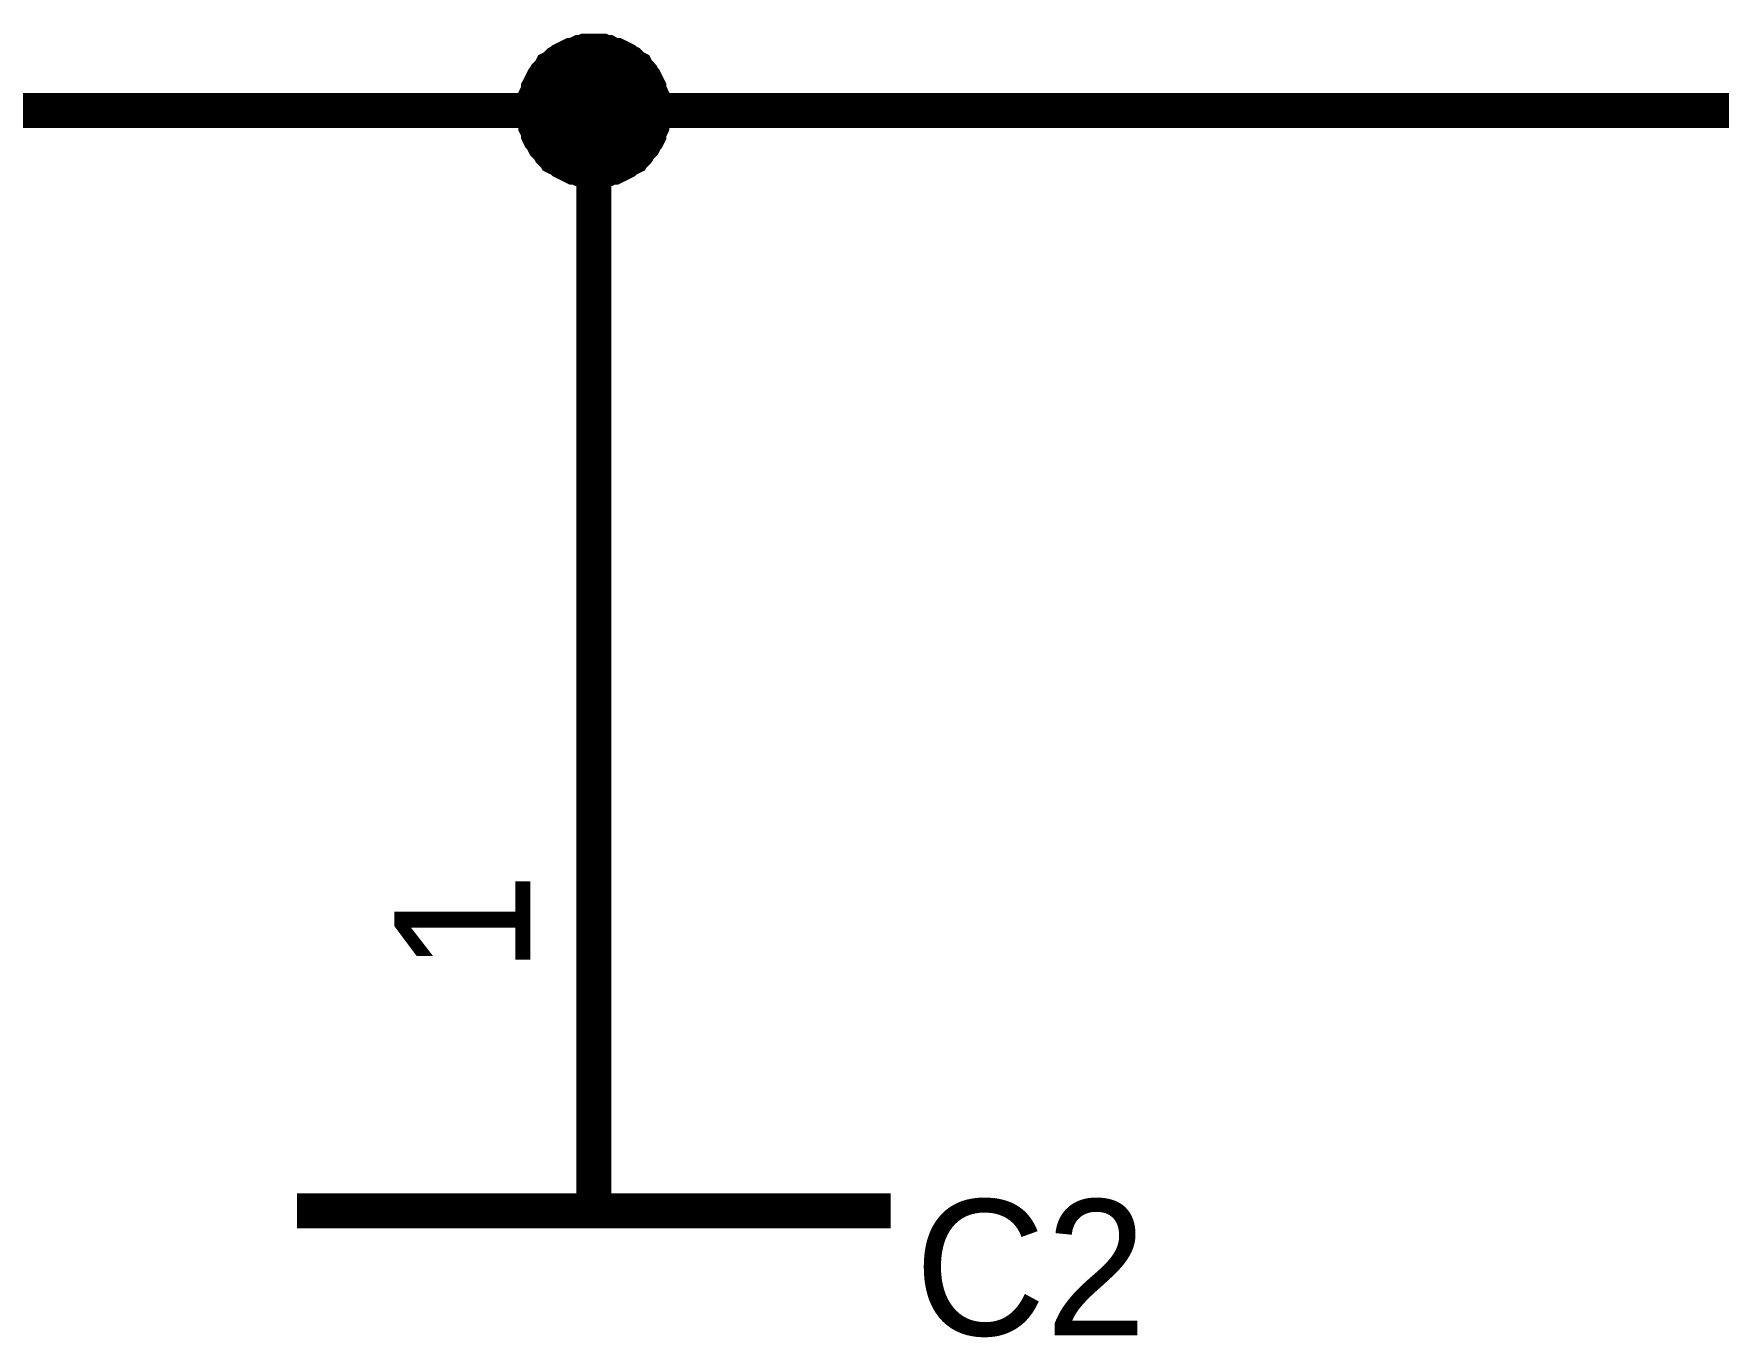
# Model space of a CAD drawing. Header units: inches. Extents: x 0 to 9.5, y -0.61 to 7.51.
# Drawn here: x 4.012 to 4.579, y 5.687 to 6.126 of the extents above; entities that cross this region are included whole.
import ezdxf

# ---------------------------------------------------------------- set-up
doc = ezdxf.new("R2010")
doc.units = ezdxf.units.IN
doc.header["$MEASUREMENT"] = 0
doc.layers.add('Sheet', color=255, linetype='Continuous')

msp = doc.modelspace()

# ---------------------------------------------------------------- linework, layer by layer
at = {"layer": 'Sheet'}
for points, const_width in [([(4.18051, 6.09994), (4.18051, 6.10089), (4.18051, 6.10184), (4.18051, 6.10279), (4.18099, 6.10374), (4.18099, 6.1047), (4.18147, 6.10565), (4.18194, 6.1066), (4.18194, 6.10755), (4.18242, 6.1085), (4.18289, 6.10945), (4.18337, 6.11041), (4.18384, 6.11088), (4.18432, 6.11183), (4.18527, 6.11279), (4.18575, 6.11326), (4.18622, 6.11421), (4.18717, 6.11469), (4.18765, 6.11516), (4.1886, 6.11612), (4.18955, 6.11659), (4.19003, 6.11707), (4.19098, 6.11754), (4.19193, 6.11802), (4.19288, 6.1185), (4.19384, 6.1185), (4.19479, 6.11897), (4.19574, 6.11945), (4.19669, 6.11945), (4.19764, 6.11992), (4.19859, 6.11992), (4.19954, 6.11992), (4.2005, 6.11992)], 0.0118), ([(4.18051, 6.09994), (4.18051, 6.10089), (4.18051, 6.10184), (4.18051, 6.10279), (4.18099, 6.10374), (4.18099, 6.1047), (4.18147, 6.10565), (4.18194, 6.1066), (4.18194, 6.10755), (4.18242, 6.1085), (4.18289, 6.10945), (4.18337, 6.11041), (4.18384, 6.11088), (4.18432, 6.11183), (4.18527, 6.11279), (4.18575, 6.11326), (4.18622, 6.11421), (4.18717, 6.11469), (4.18765, 6.11516), (4.1886, 6.11612), (4.18955, 6.11659), (4.19003, 6.11707), (4.19098, 6.11754), (4.19193, 6.11802), (4.19288, 6.1185), (4.19384, 6.1185), (4.19479, 6.11897), (4.19574, 6.11945), (4.19669, 6.11945), (4.19764, 6.11992), (4.19859, 6.11992), (4.19954, 6.11992), (4.2005, 6.11992)], 0.0118), ([(4.18051, 6.09994), (4.18051, 6.10089), (4.18051, 6.10184), (4.18051, 6.10279), (4.18099, 6.10374), (4.18099, 6.1047), (4.18147, 6.10565), (4.18194, 6.1066), (4.18194, 6.10755), (4.18242, 6.1085), (4.18289, 6.10945), (4.18337, 6.11041), (4.18384, 6.11088), (4.18432, 6.11183), (4.18527, 6.11279), (4.18575, 6.11326), (4.18622, 6.11421), (4.18717, 6.11469), (4.18765, 6.11516), (4.1886, 6.11612), (4.18955, 6.11659), (4.19003, 6.11707), (4.19098, 6.11754), (4.19193, 6.11802), (4.19288, 6.1185), (4.19384, 6.1185), (4.19479, 6.11897), (4.19574, 6.11945), (4.19669, 6.11945), (4.19764, 6.11992), (4.19859, 6.11992), (4.19954, 6.11992), (4.2005, 6.11992)], 0.0118), ([(4.18051, 6.09994), (4.18051, 6.10089), (4.18051, 6.10184), (4.18051, 6.10279), (4.18099, 6.10374), (4.18099, 6.1047), (4.18147, 6.10565), (4.18194, 6.1066), (4.18194, 6.10755), (4.18242, 6.1085), (4.18289, 6.10945), (4.18337, 6.11041), (4.18384, 6.11088), (4.18432, 6.11183), (4.18527, 6.11279), (4.18575, 6.11326), (4.18622, 6.11421), (4.18717, 6.11469), (4.18765, 6.11516), (4.1886, 6.11612), (4.18955, 6.11659), (4.19003, 6.11707), (4.19098, 6.11754), (4.19193, 6.11802), (4.19288, 6.1185), (4.19384, 6.1185), (4.19479, 6.11897), (4.19574, 6.11945), (4.19669, 6.11945), (4.19764, 6.11992), (4.19859, 6.11992), (4.19954, 6.11992), (4.2005, 6.11992)], 0.0118), ([(4.2005, 6.11992), (4.2005, 6.11992)], 0.0118), ([(4.2005, 6.11992), (4.20145, 6.11992), (4.2024, 6.11992), (4.20335, 6.11992), (4.2043, 6.11945), (4.20525, 6.11945), (4.2062, 6.11897), (4.20716, 6.1185), (4.20811, 6.1185), (4.20906, 6.11802), (4.21001, 6.11754), (4.21096, 6.11707), (4.21144, 6.11659), (4.21239, 6.11612), (4.21334, 6.11516), (4.21382, 6.11469), (4.21477, 6.11421), (4.21524, 6.11326), (4.21572, 6.11279), (4.21667, 6.11183), (4.21715, 6.11088), (4.21762, 6.11041), (4.2181, 6.10945), (4.21857, 6.1085), (4.21905, 6.10755), (4.21905, 6.1066), (4.21953, 6.10565), (4.22, 6.1047), (4.22, 6.10374), (4.22048, 6.10279), (4.22048, 6.10184), (4.22048, 6.10089), (4.22048, 6.09994)], 0.0118), ([(4.2005, 6.11992), (4.2005, 6.11992)], 0.0118), ([(4.2005, 6.11992), (4.20145, 6.11992), (4.2024, 6.11992), (4.20335, 6.11992), (4.2043, 6.11945), (4.20525, 6.11945), (4.2062, 6.11897), (4.20716, 6.1185), (4.20811, 6.1185), (4.20906, 6.11802), (4.21001, 6.11754), (4.21096, 6.11707), (4.21144, 6.11659), (4.21239, 6.11612), (4.21334, 6.11516), (4.21382, 6.11469), (4.21477, 6.11421), (4.21524, 6.11326), (4.21572, 6.11279), (4.21667, 6.11183), (4.21715, 6.11088), (4.21762, 6.11041), (4.2181, 6.10945), (4.21857, 6.1085), (4.21905, 6.10755), (4.21905, 6.1066), (4.21953, 6.10565), (4.22, 6.1047), (4.22, 6.10374), (4.22048, 6.10279), (4.22048, 6.10184), (4.22048, 6.10089), (4.22048, 6.09994)], 0.0118), ([(4.2005, 6.11992), (4.2005, 6.11992)], 0.0118), ([(4.2005, 6.11992), (4.20145, 6.11992), (4.2024, 6.11992), (4.20335, 6.11992), (4.2043, 6.11945), (4.20525, 6.11945), (4.2062, 6.11897), (4.20716, 6.1185), (4.20811, 6.1185), (4.20906, 6.11802), (4.21001, 6.11754), (4.21096, 6.11707), (4.21144, 6.11659), (4.21239, 6.11612), (4.21334, 6.11516), (4.21382, 6.11469), (4.21477, 6.11421), (4.21524, 6.11326), (4.21572, 6.11279), (4.21667, 6.11183), (4.21715, 6.11088), (4.21762, 6.11041), (4.2181, 6.10945), (4.21857, 6.1085), (4.21905, 6.10755), (4.21905, 6.1066), (4.21953, 6.10565), (4.22, 6.1047), (4.22, 6.10374), (4.22048, 6.10279), (4.22048, 6.10184), (4.22048, 6.10089), (4.22048, 6.09994)], 0.0118), ([(4.2005, 6.11992), (4.2005, 6.11992)], 0.0118), ([(4.2005, 6.11992), (4.20145, 6.11992), (4.2024, 6.11992), (4.20335, 6.11992), (4.2043, 6.11945), (4.20525, 6.11945), (4.2062, 6.11897), (4.20716, 6.1185), (4.20811, 6.1185), (4.20906, 6.11802), (4.21001, 6.11754), (4.21096, 6.11707), (4.21144, 6.11659), (4.21239, 6.11612), (4.21334, 6.11516), (4.21382, 6.11469), (4.21477, 6.11421), (4.21524, 6.11326), (4.21572, 6.11279), (4.21667, 6.11183), (4.21715, 6.11088), (4.21762, 6.11041), (4.2181, 6.10945), (4.21857, 6.1085), (4.21905, 6.10755), (4.21905, 6.1066), (4.21953, 6.10565), (4.22, 6.1047), (4.22, 6.10374), (4.22048, 6.10279), (4.22048, 6.10184), (4.22048, 6.10089), (4.22048, 6.09994)], 0.0118), ([(4.18051, 6.09994), (4.18051, 6.10089), (4.18051, 6.10184), (4.18051, 6.10279), (4.18099, 6.10374), (4.18099, 6.1047), (4.18147, 6.10565), (4.18194, 6.1066), (4.18194, 6.10755), (4.18242, 6.1085), (4.18289, 6.10945), (4.18337, 6.11041), (4.18384, 6.11088), (4.18432, 6.11183), (4.18527, 6.11279), (4.18575, 6.11326), (4.18622, 6.11421), (4.18717, 6.11469), (4.18765, 6.11516), (4.1886, 6.11612), (4.18955, 6.11659), (4.19003, 6.11707), (4.19098, 6.11754), (4.19193, 6.11802), (4.19288, 6.1185), (4.19384, 6.1185), (4.19479, 6.11897), (4.19574, 6.11945), (4.19669, 6.11945), (4.19764, 6.11992), (4.19859, 6.11992), (4.19954, 6.11992), (4.2005, 6.11992)], 0.0039), ([(4.18051, 6.09994), (4.18051, 6.10089), (4.18051, 6.10184), (4.18051, 6.10279), (4.18099, 6.10374), (4.18099, 6.1047), (4.18147, 6.10565), (4.18194, 6.1066), (4.18194, 6.10755), (4.18242, 6.1085), (4.18289, 6.10945), (4.18337, 6.11041), (4.18384, 6.11088), (4.18432, 6.11183), (4.18527, 6.11279), (4.18575, 6.11326), (4.18622, 6.11421), (4.18717, 6.11469), (4.18765, 6.11516), (4.1886, 6.11612), (4.18955, 6.11659), (4.19003, 6.11707), (4.19098, 6.11754), (4.19193, 6.11802), (4.19288, 6.1185), (4.19384, 6.1185), (4.19479, 6.11897), (4.19574, 6.11945), (4.19669, 6.11945), (4.19764, 6.11992), (4.19859, 6.11992), (4.19954, 6.11992), (4.2005, 6.11992)], 0.0039), ([(4.18051, 6.09994), (4.18051, 6.10089), (4.18051, 6.10184), (4.18051, 6.10279), (4.18099, 6.10374), (4.18099, 6.1047), (4.18147, 6.10565), (4.18194, 6.1066), (4.18194, 6.10755), (4.18242, 6.1085), (4.18289, 6.10945), (4.18337, 6.11041), (4.18384, 6.11088), (4.18432, 6.11183), (4.18527, 6.11279), (4.18575, 6.11326), (4.18622, 6.11421), (4.18717, 6.11469), (4.18765, 6.11516), (4.1886, 6.11612), (4.18955, 6.11659), (4.19003, 6.11707), (4.19098, 6.11754), (4.19193, 6.11802), (4.19288, 6.1185), (4.19384, 6.1185), (4.19479, 6.11897), (4.19574, 6.11945), (4.19669, 6.11945), (4.19764, 6.11992), (4.19859, 6.11992), (4.19954, 6.11992), (4.2005, 6.11992)], 0.0039), ([(4.18051, 6.09994), (4.18051, 6.10089), (4.18051, 6.10184), (4.18051, 6.10279), (4.18099, 6.10374), (4.18099, 6.1047), (4.18147, 6.10565), (4.18194, 6.1066), (4.18194, 6.10755), (4.18242, 6.1085), (4.18289, 6.10945), (4.18337, 6.11041), (4.18384, 6.11088), (4.18432, 6.11183), (4.18527, 6.11279), (4.18575, 6.11326), (4.18622, 6.11421), (4.18717, 6.11469), (4.18765, 6.11516), (4.1886, 6.11612), (4.18955, 6.11659), (4.19003, 6.11707), (4.19098, 6.11754), (4.19193, 6.11802), (4.19288, 6.1185), (4.19384, 6.1185), (4.19479, 6.11897), (4.19574, 6.11945), (4.19669, 6.11945), (4.19764, 6.11992), (4.19859, 6.11992), (4.19954, 6.11992), (4.2005, 6.11992)], 0.0039), ([(4.2005, 6.11992), (4.2005, 6.11992)], 0.0039), ([(4.2005, 6.11992), (4.20145, 6.11992), (4.2024, 6.11992), (4.20335, 6.11992), (4.2043, 6.11945), (4.20525, 6.11945), (4.2062, 6.11897), (4.20716, 6.1185), (4.20811, 6.1185), (4.20906, 6.11802), (4.21001, 6.11754), (4.21096, 6.11707), (4.21144, 6.11659), (4.21239, 6.11612), (4.21334, 6.11516), (4.21382, 6.11469), (4.21477, 6.11421), (4.21524, 6.11326), (4.21572, 6.11279), (4.21667, 6.11183), (4.21715, 6.11088), (4.21762, 6.11041), (4.2181, 6.10945), (4.21857, 6.1085), (4.21905, 6.10755), (4.21905, 6.1066), (4.21953, 6.10565), (4.22, 6.1047), (4.22, 6.10374), (4.22048, 6.10279), (4.22048, 6.10184), (4.22048, 6.10089), (4.22048, 6.09994)], 0.0039), ([(4.2005, 6.11992), (4.2005, 6.11992)], 0.0039), ([(4.2005, 6.11992), (4.20145, 6.11992), (4.2024, 6.11992), (4.20335, 6.11992), (4.2043, 6.11945), (4.20525, 6.11945), (4.2062, 6.11897), (4.20716, 6.1185), (4.20811, 6.1185), (4.20906, 6.11802), (4.21001, 6.11754), (4.21096, 6.11707), (4.21144, 6.11659), (4.21239, 6.11612), (4.21334, 6.11516), (4.21382, 6.11469), (4.21477, 6.11421), (4.21524, 6.11326), (4.21572, 6.11279), (4.21667, 6.11183), (4.21715, 6.11088), (4.21762, 6.11041), (4.2181, 6.10945), (4.21857, 6.1085), (4.21905, 6.10755), (4.21905, 6.1066), (4.21953, 6.10565), (4.22, 6.1047), (4.22, 6.10374), (4.22048, 6.10279), (4.22048, 6.10184), (4.22048, 6.10089), (4.22048, 6.09994)], 0.0039), ([(4.2005, 6.11992), (4.2005, 6.11992)], 0.0039), ([(4.2005, 6.11992), (4.20145, 6.11992), (4.2024, 6.11992), (4.20335, 6.11992), (4.2043, 6.11945), (4.20525, 6.11945), (4.2062, 6.11897), (4.20716, 6.1185), (4.20811, 6.1185), (4.20906, 6.11802), (4.21001, 6.11754), (4.21096, 6.11707), (4.21144, 6.11659), (4.21239, 6.11612), (4.21334, 6.11516), (4.21382, 6.11469), (4.21477, 6.11421), (4.21524, 6.11326), (4.21572, 6.11279), (4.21667, 6.11183), (4.21715, 6.11088), (4.21762, 6.11041), (4.2181, 6.10945), (4.21857, 6.1085), (4.21905, 6.10755), (4.21905, 6.1066), (4.21953, 6.10565), (4.22, 6.1047), (4.22, 6.10374), (4.22048, 6.10279), (4.22048, 6.10184), (4.22048, 6.10089), (4.22048, 6.09994)], 0.0039), ([(4.2005, 6.11992), (4.2005, 6.11992)], 0.0039), ([(4.2005, 6.11992), (4.20145, 6.11992), (4.2024, 6.11992), (4.20335, 6.11992), (4.2043, 6.11945), (4.20525, 6.11945), (4.2062, 6.11897), (4.20716, 6.1185), (4.20811, 6.1185), (4.20906, 6.11802), (4.21001, 6.11754), (4.21096, 6.11707), (4.21144, 6.11659), (4.21239, 6.11612), (4.21334, 6.11516), (4.21382, 6.11469), (4.21477, 6.11421), (4.21524, 6.11326), (4.21572, 6.11279), (4.21667, 6.11183), (4.21715, 6.11088), (4.21762, 6.11041), (4.2181, 6.10945), (4.21857, 6.1085), (4.21905, 6.10755), (4.21905, 6.1066), (4.21953, 6.10565), (4.22, 6.1047), (4.22, 6.10374), (4.22048, 6.10279), (4.22048, 6.10184), (4.22048, 6.10089), (4.22048, 6.09994)], 0.0039), ([(4.70005, 6.09994), (4.2005, 6.09994), (3.80038, 6.09994), (3.50065, 6.09994)], 0.0118), ([(4.2005, 6.07995), (4.19954, 6.07995), (4.19859, 6.07995), (4.19764, 6.07995), (4.19669, 6.08043), (4.19574, 6.08043), (4.19479, 6.0809), (4.19384, 6.0809), (4.19288, 6.08138), (4.19193, 6.08185), (4.19098, 6.08233), (4.19003, 6.0828), (4.18955, 6.08328), (4.1886, 6.08376), (4.18765, 6.08423), (4.18717, 6.08518), (4.18622, 6.08566), (4.18575, 6.08614), (4.18527, 6.08709), (4.18432, 6.08804), (4.18384, 6.08852), (4.18337, 6.08947), (4.18289, 6.09042), (4.18242, 6.09089), (4.18194, 6.09185), (4.18194, 6.0928), (4.18147, 6.09375), (4.18099, 6.0947), (4.18099, 6.09565), (4.18051, 6.09661), (4.18051, 6.09803), (4.18051, 6.09898), (4.18051, 6.09994)], 0.0118), ([(4.18051, 6.09994), (4.18051, 6.09994)], 0.0118), ([(4.2005, 6.07995), (4.19954, 6.07995), (4.19859, 6.07995), (4.19764, 6.07995), (4.19669, 6.08043), (4.19574, 6.08043), (4.19479, 6.0809), (4.19384, 6.0809), (4.19288, 6.08138), (4.19193, 6.08185), (4.19098, 6.08233), (4.19003, 6.0828), (4.18955, 6.08328), (4.1886, 6.08376), (4.18765, 6.08423), (4.18717, 6.08518), (4.18622, 6.08566), (4.18575, 6.08614), (4.18527, 6.08709), (4.18432, 6.08804), (4.18384, 6.08852), (4.18337, 6.08947), (4.18289, 6.09042), (4.18242, 6.09089), (4.18194, 6.09185), (4.18194, 6.0928), (4.18147, 6.09375), (4.18099, 6.0947), (4.18099, 6.09565), (4.18051, 6.09661), (4.18051, 6.09803), (4.18051, 6.09898), (4.18051, 6.09994)], 0.0118), ([(4.18051, 6.09994), (4.18051, 6.09994)], 0.0118), ([(4.2005, 6.07995), (4.19954, 6.07995), (4.19859, 6.07995), (4.19764, 6.07995), (4.19669, 6.08043), (4.19574, 6.08043), (4.19479, 6.0809), (4.19384, 6.0809), (4.19288, 6.08138), (4.19193, 6.08185), (4.19098, 6.08233), (4.19003, 6.0828), (4.18955, 6.08328), (4.1886, 6.08376), (4.18765, 6.08423), (4.18717, 6.08518), (4.18622, 6.08566), (4.18575, 6.08614), (4.18527, 6.08709), (4.18432, 6.08804), (4.18384, 6.08852), (4.18337, 6.08947), (4.18289, 6.09042), (4.18242, 6.09089), (4.18194, 6.09185), (4.18194, 6.0928), (4.18147, 6.09375), (4.18099, 6.0947), (4.18099, 6.09565), (4.18051, 6.09661), (4.18051, 6.09803), (4.18051, 6.09898), (4.18051, 6.09994)], 0.0118), ([(4.18051, 6.09994), (4.18051, 6.09994)], 0.0118), ([(4.2005, 6.07995), (4.19954, 6.07995), (4.19859, 6.07995), (4.19764, 6.07995), (4.19669, 6.08043), (4.19574, 6.08043), (4.19479, 6.0809), (4.19384, 6.0809), (4.19288, 6.08138), (4.19193, 6.08185), (4.19098, 6.08233), (4.19003, 6.0828), (4.18955, 6.08328), (4.1886, 6.08376), (4.18765, 6.08423), (4.18717, 6.08518), (4.18622, 6.08566), (4.18575, 6.08614), (4.18527, 6.08709), (4.18432, 6.08804), (4.18384, 6.08852), (4.18337, 6.08947), (4.18289, 6.09042), (4.18242, 6.09089), (4.18194, 6.09185), (4.18194, 6.0928), (4.18147, 6.09375), (4.18099, 6.0947), (4.18099, 6.09565), (4.18051, 6.09661), (4.18051, 6.09803), (4.18051, 6.09898), (4.18051, 6.09994)], 0.0118), ([(4.18051, 6.09994), (4.18051, 6.09994)], 0.0118), ([(4.2005, 5.79965), (4.2005, 6.09994)], 0.0118), ([(4.22048, 6.09994), (4.22048, 6.09898), (4.22048, 6.09803), (4.22048, 6.09661), (4.22, 6.09565), (4.22, 6.0947), (4.21953, 6.09375), (4.21905, 6.0928), (4.21905, 6.09185), (4.21857, 6.09089), (4.2181, 6.09042), (4.21762, 6.08947), (4.21715, 6.08852), (4.21667, 6.08804), (4.21572, 6.08709), (4.21524, 6.08614), (4.21477, 6.08566), (4.21382, 6.08518), (4.21334, 6.08423), (4.21239, 6.08376), (4.21144, 6.08328), (4.21096, 6.0828), (4.21001, 6.08233), (4.20906, 6.08185), (4.20811, 6.08138), (4.20716, 6.0809), (4.2062, 6.0809), (4.20525, 6.08043), (4.2043, 6.08043), (4.20335, 6.07995), (4.2024, 6.07995), (4.20145, 6.07995), (4.2005, 6.07995)], 0.0118), ([(4.22048, 6.09994), (4.22048, 6.09898), (4.22048, 6.09803), (4.22048, 6.09661), (4.22, 6.09565), (4.22, 6.0947), (4.21953, 6.09375), (4.21905, 6.0928), (4.21905, 6.09185), (4.21857, 6.09089), (4.2181, 6.09042), (4.21762, 6.08947), (4.21715, 6.08852), (4.21667, 6.08804), (4.21572, 6.08709), (4.21524, 6.08614), (4.21477, 6.08566), (4.21382, 6.08518), (4.21334, 6.08423), (4.21239, 6.08376), (4.21144, 6.08328), (4.21096, 6.0828), (4.21001, 6.08233), (4.20906, 6.08185), (4.20811, 6.08138), (4.20716, 6.0809), (4.2062, 6.0809), (4.20525, 6.08043), (4.2043, 6.08043), (4.20335, 6.07995), (4.2024, 6.07995), (4.20145, 6.07995), (4.2005, 6.07995)], 0.0118), ([(4.22048, 6.09994), (4.22048, 6.09898), (4.22048, 6.09803), (4.22048, 6.09661), (4.22, 6.09565), (4.22, 6.0947), (4.21953, 6.09375), (4.21905, 6.0928), (4.21905, 6.09185), (4.21857, 6.09089), (4.2181, 6.09042), (4.21762, 6.08947), (4.21715, 6.08852), (4.21667, 6.08804), (4.21572, 6.08709), (4.21524, 6.08614), (4.21477, 6.08566), (4.21382, 6.08518), (4.21334, 6.08423), (4.21239, 6.08376), (4.21144, 6.08328), (4.21096, 6.0828), (4.21001, 6.08233), (4.20906, 6.08185), (4.20811, 6.08138), (4.20716, 6.0809), (4.2062, 6.0809), (4.20525, 6.08043), (4.2043, 6.08043), (4.20335, 6.07995), (4.2024, 6.07995), (4.20145, 6.07995), (4.2005, 6.07995)], 0.0118), ([(4.22048, 6.09994), (4.22048, 6.09898), (4.22048, 6.09803), (4.22048, 6.09661), (4.22, 6.09565), (4.22, 6.0947), (4.21953, 6.09375), (4.21905, 6.0928), (4.21905, 6.09185), (4.21857, 6.09089), (4.2181, 6.09042), (4.21762, 6.08947), (4.21715, 6.08852), (4.21667, 6.08804), (4.21572, 6.08709), (4.21524, 6.08614), (4.21477, 6.08566), (4.21382, 6.08518), (4.21334, 6.08423), (4.21239, 6.08376), (4.21144, 6.08328), (4.21096, 6.0828), (4.21001, 6.08233), (4.20906, 6.08185), (4.20811, 6.08138), (4.20716, 6.0809), (4.2062, 6.0809), (4.20525, 6.08043), (4.2043, 6.08043), (4.20335, 6.07995), (4.2024, 6.07995), (4.20145, 6.07995), (4.2005, 6.07995)], 0.0118), ([(4.22048, 6.09994), (4.22048, 6.09994), (4.22048, 6.09994), (4.22048, 6.09994), (4.22048, 6.09994), (4.22048, 6.09994), (4.22048, 6.09994), (4.22048, 6.09994), (4.22048, 6.09994), (4.22048, 6.09994), (4.22048, 6.09994), (4.22048, 6.09994), (4.22048, 6.09994), (4.22048, 6.09994), (4.22048, 6.09994), (4.22048, 6.09994), (4.22048, 6.09994), (4.22048, 6.09994), (4.22048, 6.09994), (4.22048, 6.09994), (4.22048, 6.09994), (4.22048, 6.09994), (4.22048, 6.09994), (4.22048, 6.09994), (4.22048, 6.09994), (4.22048, 6.09994), (4.22048, 6.09994), (4.22048, 6.09994), (4.22048, 6.09994), (4.22048, 6.09994), (4.22048, 6.09994), (4.22048, 6.09994), (4.22048, 6.09994)], 0.0118), ([(4.22048, 6.09994), (4.22048, 6.09994)], 0.0118), ([(4.22048, 6.09994), (4.22048, 6.09994), (4.22048, 6.09994), (4.22048, 6.09994), (4.22048, 6.09994), (4.22048, 6.09994), (4.22048, 6.09994), (4.22048, 6.09994), (4.22048, 6.09994), (4.22048, 6.09994), (4.22048, 6.09994), (4.22048, 6.09994), (4.22048, 6.09994), (4.22048, 6.09994), (4.22048, 6.09994), (4.22048, 6.09994), (4.22048, 6.09994), (4.22048, 6.09994), (4.22048, 6.09994), (4.22048, 6.09994), (4.22048, 6.09994), (4.22048, 6.09994), (4.22048, 6.09994), (4.22048, 6.09994), (4.22048, 6.09994), (4.22048, 6.09994), (4.22048, 6.09994), (4.22048, 6.09994), (4.22048, 6.09994), (4.22048, 6.09994), (4.22048, 6.09994), (4.22048, 6.09994), (4.22048, 6.09994)], 0.0118), ([(4.22048, 6.09994), (4.22048, 6.09994)], 0.0118), ([(4.22048, 6.09994), (4.22048, 6.09994), (4.22048, 6.09994), (4.22048, 6.09994), (4.22048, 6.09994), (4.22048, 6.09994), (4.22048, 6.09994), (4.22048, 6.09994), (4.22048, 6.09994), (4.22048, 6.09994), (4.22048, 6.09994), (4.22048, 6.09994), (4.22048, 6.09994), (4.22048, 6.09994), (4.22048, 6.09994), (4.22048, 6.09994), (4.22048, 6.09994), (4.22048, 6.09994), (4.22048, 6.09994), (4.22048, 6.09994), (4.22048, 6.09994), (4.22048, 6.09994), (4.22048, 6.09994), (4.22048, 6.09994), (4.22048, 6.09994), (4.22048, 6.09994), (4.22048, 6.09994), (4.22048, 6.09994), (4.22048, 6.09994), (4.22048, 6.09994), (4.22048, 6.09994), (4.22048, 6.09994), (4.22048, 6.09994)], 0.0118), ([(4.22048, 6.09994), (4.22048, 6.09994)], 0.0118), ([(4.22048, 6.09994), (4.22048, 6.09994), (4.22048, 6.09994), (4.22048, 6.09994), (4.22048, 6.09994), (4.22048, 6.09994), (4.22048, 6.09994), (4.22048, 6.09994), (4.22048, 6.09994), (4.22048, 6.09994), (4.22048, 6.09994), (4.22048, 6.09994), (4.22048, 6.09994), (4.22048, 6.09994), (4.22048, 6.09994), (4.22048, 6.09994), (4.22048, 6.09994), (4.22048, 6.09994), (4.22048, 6.09994), (4.22048, 6.09994), (4.22048, 6.09994), (4.22048, 6.09994), (4.22048, 6.09994), (4.22048, 6.09994), (4.22048, 6.09994), (4.22048, 6.09994), (4.22048, 6.09994), (4.22048, 6.09994), (4.22048, 6.09994), (4.22048, 6.09994), (4.22048, 6.09994), (4.22048, 6.09994), (4.22048, 6.09994)], 0.0118), ([(4.22048, 6.09994), (4.22048, 6.09994)], 0.0118), ([(4.2005, 6.07995), (4.19954, 6.07995), (4.19859, 6.07995), (4.19764, 6.07995), (4.19669, 6.08043), (4.19574, 6.08043), (4.19479, 6.0809), (4.19384, 6.0809), (4.19288, 6.08138), (4.19193, 6.08185), (4.19098, 6.08233), (4.19003, 6.0828), (4.18955, 6.08328), (4.1886, 6.08376), (4.18765, 6.08423), (4.18717, 6.08518), (4.18622, 6.08566), (4.18575, 6.08614), (4.18527, 6.08709), (4.18432, 6.08804), (4.18384, 6.08852), (4.18337, 6.08947), (4.18289, 6.09042), (4.18242, 6.09089), (4.18194, 6.09185), (4.18194, 6.0928), (4.18147, 6.09375), (4.18099, 6.0947), (4.18099, 6.09565), (4.18051, 6.09661), (4.18051, 6.09803), (4.18051, 6.09898), (4.18051, 6.09994)], 0.0039), ([(4.18051, 6.09994), (4.18051, 6.09994)], 0.0039), ([(4.2005, 6.07995), (4.19954, 6.07995), (4.19859, 6.07995), (4.19764, 6.07995), (4.19669, 6.08043), (4.19574, 6.08043), (4.19479, 6.0809), (4.19384, 6.0809), (4.19288, 6.08138), (4.19193, 6.08185), (4.19098, 6.08233), (4.19003, 6.0828), (4.18955, 6.08328), (4.1886, 6.08376), (4.18765, 6.08423), (4.18717, 6.08518), (4.18622, 6.08566), (4.18575, 6.08614), (4.18527, 6.08709), (4.18432, 6.08804), (4.18384, 6.08852), (4.18337, 6.08947), (4.18289, 6.09042), (4.18242, 6.09089), (4.18194, 6.09185), (4.18194, 6.0928), (4.18147, 6.09375), (4.18099, 6.0947), (4.18099, 6.09565), (4.18051, 6.09661), (4.18051, 6.09803), (4.18051, 6.09898), (4.18051, 6.09994)], 0.0039), ([(4.18051, 6.09994), (4.18051, 6.09994)], 0.0039), ([(4.2005, 6.07995), (4.19954, 6.07995), (4.19859, 6.07995), (4.19764, 6.07995), (4.19669, 6.08043), (4.19574, 6.08043), (4.19479, 6.0809), (4.19384, 6.0809), (4.19288, 6.08138), (4.19193, 6.08185), (4.19098, 6.08233), (4.19003, 6.0828), (4.18955, 6.08328), (4.1886, 6.08376), (4.18765, 6.08423), (4.18717, 6.08518), (4.18622, 6.08566), (4.18575, 6.08614), (4.18527, 6.08709), (4.18432, 6.08804), (4.18384, 6.08852), (4.18337, 6.08947), (4.18289, 6.09042), (4.18242, 6.09089), (4.18194, 6.09185), (4.18194, 6.0928), (4.18147, 6.09375), (4.18099, 6.0947), (4.18099, 6.09565), (4.18051, 6.09661), (4.18051, 6.09803), (4.18051, 6.09898), (4.18051, 6.09994)], 0.0039), ([(4.18051, 6.09994), (4.18051, 6.09994)], 0.0039), ([(4.2005, 6.07995), (4.19954, 6.07995), (4.19859, 6.07995), (4.19764, 6.07995), (4.19669, 6.08043), (4.19574, 6.08043), (4.19479, 6.0809), (4.19384, 6.0809), (4.19288, 6.08138), (4.19193, 6.08185), (4.19098, 6.08233), (4.19003, 6.0828), (4.18955, 6.08328), (4.1886, 6.08376), (4.18765, 6.08423), (4.18717, 6.08518), (4.18622, 6.08566), (4.18575, 6.08614), (4.18527, 6.08709), (4.18432, 6.08804), (4.18384, 6.08852), (4.18337, 6.08947), (4.18289, 6.09042), (4.18242, 6.09089), (4.18194, 6.09185), (4.18194, 6.0928), (4.18147, 6.09375), (4.18099, 6.0947), (4.18099, 6.09565), (4.18051, 6.09661), (4.18051, 6.09803), (4.18051, 6.09898), (4.18051, 6.09994)], 0.0039), ([(4.18051, 6.09994), (4.18051, 6.09994)], 0.0039), ([(4.22048, 6.09994), (4.22048, 6.09898), (4.22048, 6.09803), (4.22048, 6.09661), (4.22, 6.09565), (4.22, 6.0947), (4.21953, 6.09375), (4.21905, 6.0928), (4.21905, 6.09185), (4.21857, 6.09089), (4.2181, 6.09042), (4.21762, 6.08947), (4.21715, 6.08852), (4.21667, 6.08804), (4.21572, 6.08709), (4.21524, 6.08614), (4.21477, 6.08566), (4.21382, 6.08518), (4.21334, 6.08423), (4.21239, 6.08376), (4.21144, 6.08328), (4.21096, 6.0828), (4.21001, 6.08233), (4.20906, 6.08185), (4.20811, 6.08138), (4.20716, 6.0809), (4.2062, 6.0809), (4.20525, 6.08043), (4.2043, 6.08043), (4.20335, 6.07995), (4.2024, 6.07995), (4.20145, 6.07995), (4.2005, 6.07995)], 0.0039), ([(4.22048, 6.09994), (4.22048, 6.09898), (4.22048, 6.09803), (4.22048, 6.09661), (4.22, 6.09565), (4.22, 6.0947), (4.21953, 6.09375), (4.21905, 6.0928), (4.21905, 6.09185), (4.21857, 6.09089), (4.2181, 6.09042), (4.21762, 6.08947), (4.21715, 6.08852), (4.21667, 6.08804), (4.21572, 6.08709), (4.21524, 6.08614), (4.21477, 6.08566), (4.21382, 6.08518), (4.21334, 6.08423), (4.21239, 6.08376), (4.21144, 6.08328), (4.21096, 6.0828), (4.21001, 6.08233), (4.20906, 6.08185), (4.20811, 6.08138), (4.20716, 6.0809), (4.2062, 6.0809), (4.20525, 6.08043), (4.2043, 6.08043), (4.20335, 6.07995), (4.2024, 6.07995), (4.20145, 6.07995), (4.2005, 6.07995)], 0.0039), ([(4.22048, 6.09994), (4.22048, 6.09898), (4.22048, 6.09803), (4.22048, 6.09661), (4.22, 6.09565), (4.22, 6.0947), (4.21953, 6.09375), (4.21905, 6.0928), (4.21905, 6.09185), (4.21857, 6.09089), (4.2181, 6.09042), (4.21762, 6.08947), (4.21715, 6.08852), (4.21667, 6.08804), (4.21572, 6.08709), (4.21524, 6.08614), (4.21477, 6.08566), (4.21382, 6.08518), (4.21334, 6.08423), (4.21239, 6.08376), (4.21144, 6.08328), (4.21096, 6.0828), (4.21001, 6.08233), (4.20906, 6.08185), (4.20811, 6.08138), (4.20716, 6.0809), (4.2062, 6.0809), (4.20525, 6.08043), (4.2043, 6.08043), (4.20335, 6.07995), (4.2024, 6.07995), (4.20145, 6.07995), (4.2005, 6.07995)], 0.0039), ([(4.22048, 6.09994), (4.22048, 6.09898), (4.22048, 6.09803), (4.22048, 6.09661), (4.22, 6.09565), (4.22, 6.0947), (4.21953, 6.09375), (4.21905, 6.0928), (4.21905, 6.09185), (4.21857, 6.09089), (4.2181, 6.09042), (4.21762, 6.08947), (4.21715, 6.08852), (4.21667, 6.08804), (4.21572, 6.08709), (4.21524, 6.08614), (4.21477, 6.08566), (4.21382, 6.08518), (4.21334, 6.08423), (4.21239, 6.08376), (4.21144, 6.08328), (4.21096, 6.0828), (4.21001, 6.08233), (4.20906, 6.08185), (4.20811, 6.08138), (4.20716, 6.0809), (4.2062, 6.0809), (4.20525, 6.08043), (4.2043, 6.08043), (4.20335, 6.07995), (4.2024, 6.07995), (4.20145, 6.07995), (4.2005, 6.07995)], 0.0039), ([(4.22048, 6.09994), (4.22048, 6.09994), (4.22048, 6.09994), (4.22048, 6.09994), (4.22048, 6.09994), (4.22048, 6.09994), (4.22048, 6.09994), (4.22048, 6.09994), (4.22048, 6.09994), (4.22048, 6.09994), (4.22048, 6.09994), (4.22048, 6.09994), (4.22048, 6.09994), (4.22048, 6.09994), (4.22048, 6.09994), (4.22048, 6.09994), (4.22048, 6.09994), (4.22048, 6.09994), (4.22048, 6.09994), (4.22048, 6.09994), (4.22048, 6.09994), (4.22048, 6.09994), (4.22048, 6.09994), (4.22048, 6.09994), (4.22048, 6.09994), (4.22048, 6.09994), (4.22048, 6.09994), (4.22048, 6.09994), (4.22048, 6.09994), (4.22048, 6.09994), (4.22048, 6.09994), (4.22048, 6.09994), (4.22048, 6.09994)], 0.0039), ([(4.22048, 6.09994), (4.22048, 6.09994)], 0.0039), ([(4.22048, 6.09994), (4.22048, 6.09994), (4.22048, 6.09994), (4.22048, 6.09994), (4.22048, 6.09994), (4.22048, 6.09994), (4.22048, 6.09994), (4.22048, 6.09994), (4.22048, 6.09994), (4.22048, 6.09994), (4.22048, 6.09994), (4.22048, 6.09994), (4.22048, 6.09994), (4.22048, 6.09994), (4.22048, 6.09994), (4.22048, 6.09994), (4.22048, 6.09994), (4.22048, 6.09994), (4.22048, 6.09994), (4.22048, 6.09994), (4.22048, 6.09994), (4.22048, 6.09994), (4.22048, 6.09994), (4.22048, 6.09994), (4.22048, 6.09994), (4.22048, 6.09994), (4.22048, 6.09994), (4.22048, 6.09994), (4.22048, 6.09994), (4.22048, 6.09994), (4.22048, 6.09994), (4.22048, 6.09994), (4.22048, 6.09994)], 0.0039), ([(4.22048, 6.09994), (4.22048, 6.09994)], 0.0039), ([(4.22048, 6.09994), (4.22048, 6.09994), (4.22048, 6.09994), (4.22048, 6.09994), (4.22048, 6.09994), (4.22048, 6.09994), (4.22048, 6.09994), (4.22048, 6.09994), (4.22048, 6.09994), (4.22048, 6.09994), (4.22048, 6.09994), (4.22048, 6.09994), (4.22048, 6.09994), (4.22048, 6.09994), (4.22048, 6.09994), (4.22048, 6.09994), (4.22048, 6.09994), (4.22048, 6.09994), (4.22048, 6.09994), (4.22048, 6.09994), (4.22048, 6.09994), (4.22048, 6.09994), (4.22048, 6.09994), (4.22048, 6.09994), (4.22048, 6.09994), (4.22048, 6.09994), (4.22048, 6.09994), (4.22048, 6.09994), (4.22048, 6.09994), (4.22048, 6.09994), (4.22048, 6.09994), (4.22048, 6.09994), (4.22048, 6.09994)], 0.0039), ([(4.22048, 6.09994), (4.22048, 6.09994)], 0.0039), ([(4.22048, 6.09994), (4.22048, 6.09994), (4.22048, 6.09994), (4.22048, 6.09994), (4.22048, 6.09994), (4.22048, 6.09994), (4.22048, 6.09994), (4.22048, 6.09994), (4.22048, 6.09994), (4.22048, 6.09994), (4.22048, 6.09994), (4.22048, 6.09994), (4.22048, 6.09994), (4.22048, 6.09994), (4.22048, 6.09994), (4.22048, 6.09994), (4.22048, 6.09994), (4.22048, 6.09994), (4.22048, 6.09994), (4.22048, 6.09994), (4.22048, 6.09994), (4.22048, 6.09994), (4.22048, 6.09994), (4.22048, 6.09994), (4.22048, 6.09994), (4.22048, 6.09994), (4.22048, 6.09994), (4.22048, 6.09994), (4.22048, 6.09994), (4.22048, 6.09994), (4.22048, 6.09994), (4.22048, 6.09994), (4.22048, 6.09994)], 0.0039), ([(4.22048, 6.09994), (4.22048, 6.09994)], 0.0039), ([(4.2005, 5.7297), (4.2005, 5.79965)], 0.0118), ([(4.2005, 5.7297), (4.2005, 5.75968)], 0.0118), ([(4.30041, 5.7297), (4.10059, 5.7297)], 0.0118)]:
    msp.add_lwpolyline(points, dxfattribs=dict(at, const_width=const_width))
at = {"layer": 'Sheet', "const_width": 0.02}
msp.add_lwpolyline([(4.19, 6.1, 1), (4.21, 6.1, 1)], format="xyb", close=True, dxfattribs=at)

# ---------------------------------------------------------------- texts
at = {"layer": 'Sheet'}
msp.add_text('1', height=0.04569, rotation=90, dxfattribs=at).set_placement((4.17909, 5.80964))
msp.add_text('C2', height=0.045685, dxfattribs=at).set_placement((4.30849, 5.68782))

doc.saveas('drawing.dxf')
